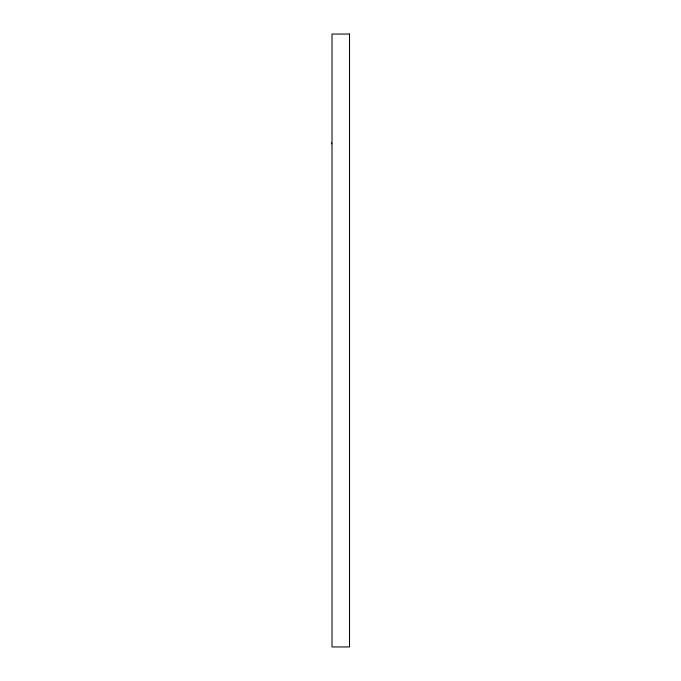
<?xml version="1.0" encoding="UTF-8"?>
<svg xmlns="http://www.w3.org/2000/svg" width="681" height="681" viewBox="0 0 681 681"><rect width="100%" height="100%" fill="white"/><g stroke="black" fill="none" stroke-linecap="round" stroke-linejoin="round"><path stroke-width="1.02" d="M331.604 143.061L331.604 143.717L331.604 143.061M349.523 34.05L332.013 34.05L332.013 646.95L349.523 646.95L349.523 34.05"/></g></svg>
